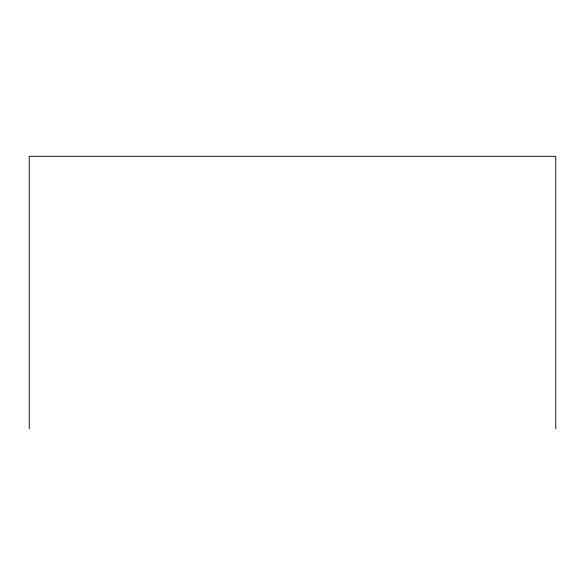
<?xml version="1.0" encoding="UTF-8"?>
<svg xmlns="http://www.w3.org/2000/svg" width="585" height="585" viewBox="0 0 585 585"><rect width="100%" height="100%" fill="white"/><g stroke="black" fill="none" stroke-linecap="round" stroke-linejoin="round"><path stroke-width="0.88" d="M555.75 428.695L555.75 156.305L29.25 156.305L29.25 428.695"/></g></svg>
